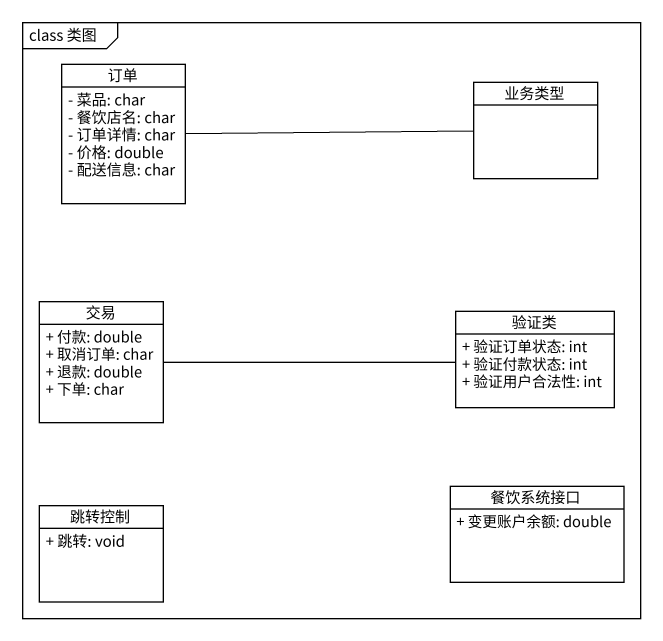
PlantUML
@startuml
mainframe class 类图
hide circle
hide empty members
skinparam classAttributeIconSize 0
class 订单 {
  - 菜品: char
  - 餐饮店名: char
  - 订单详情: char
  - 价格: double
  - 配送信息: char
}
class 业务类型
class 交易 {
  + 付款: double
  + 取消订单: char
  + 退款: double
  + 下单: char
}
class 验证类 {
  + 验证订单状态: int
  + 验证付款状态: int
  + 验证用户合法性: int
}
class 餐饮系统接口 {
  + 变更账户余额: double
}
class 跳转控制 {
  + 跳转: void
}
订单 -right- 业务类型
交易 -right- 验证类
@enduml
